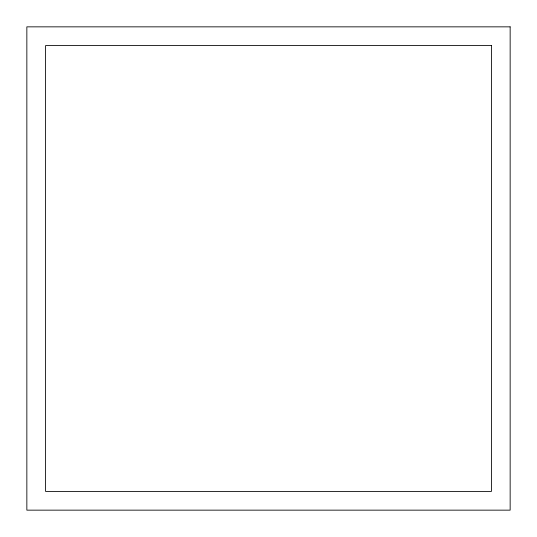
<?xml version="1.0" encoding="UTF-8"?>
<svg xmlns="http://www.w3.org/2000/svg" width="537" height="537" viewBox="0 0 537 537"><rect width="100%" height="100%" fill="white"/><g stroke="black" fill="none" stroke-linecap="round" stroke-linejoin="round"><path stroke-width="0.81" d="M510.15 26.85L26.85 26.85L26.85 510.15L510.15 510.15L510.15 26.85M491.422 45.578L45.578 45.578L45.578 491.422L491.422 491.422L491.422 45.578"/></g></svg>
